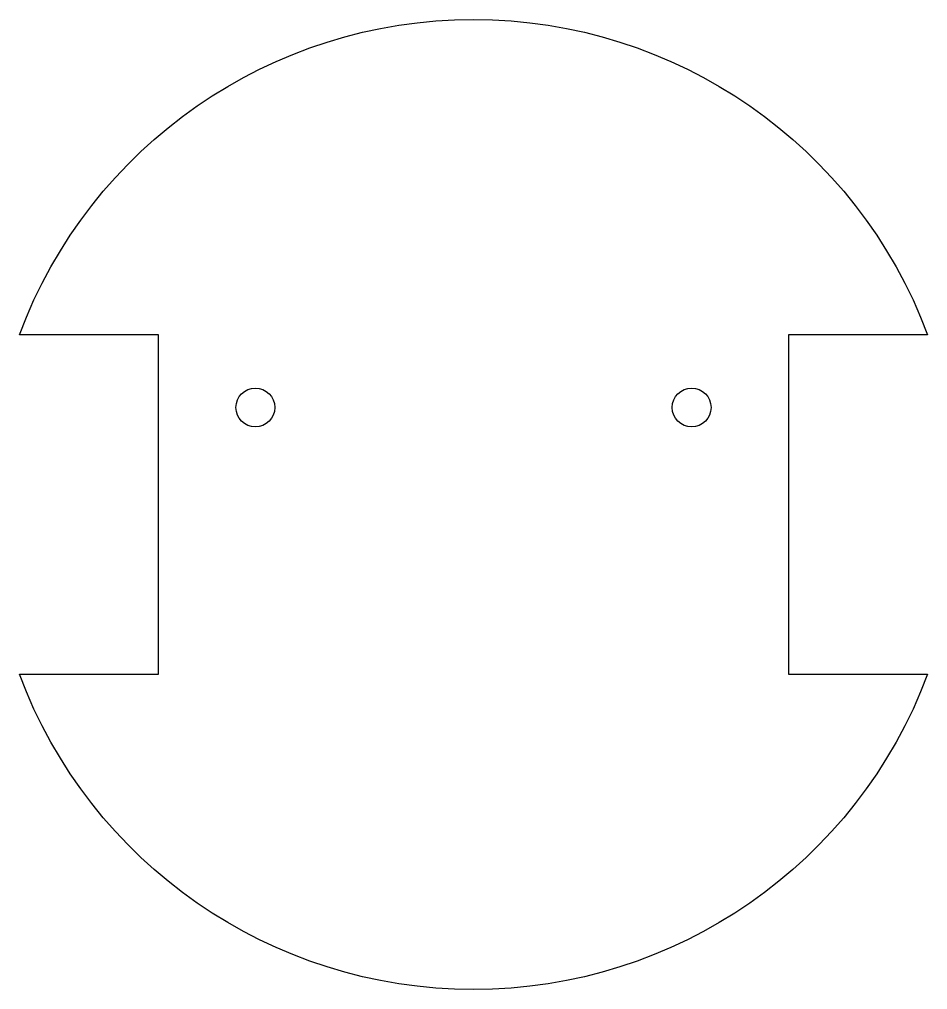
# Model space of a CAD drawing. Header units: millimetres. Extents: x -94 to 94, y -100 to 100.
import ezdxf

# ---------------------------------------------------------------- set-up
doc = ezdxf.new("R2010")
doc.units = ezdxf.units.MM
doc.layers.get('0').update_dxf_attribs({"linetype": 'CONTINUOUS'})

msp = doc.modelspace()

# ---------------------------------------------------------------- linework, layer by layer
msp.add_lwpolyline([(-93.67, 35, -0.693889), (93.67, 35), (65, 35), (65, -35), (93.67, -35, -0.693889), (-93.67, -35), (-65, -35), (-65, 35)], format="xyb", close=True)
for centre in [(-45, 20), (45, 20)]:
    msp.add_circle(centre, 4)

doc.saveas('drawing.dxf')
